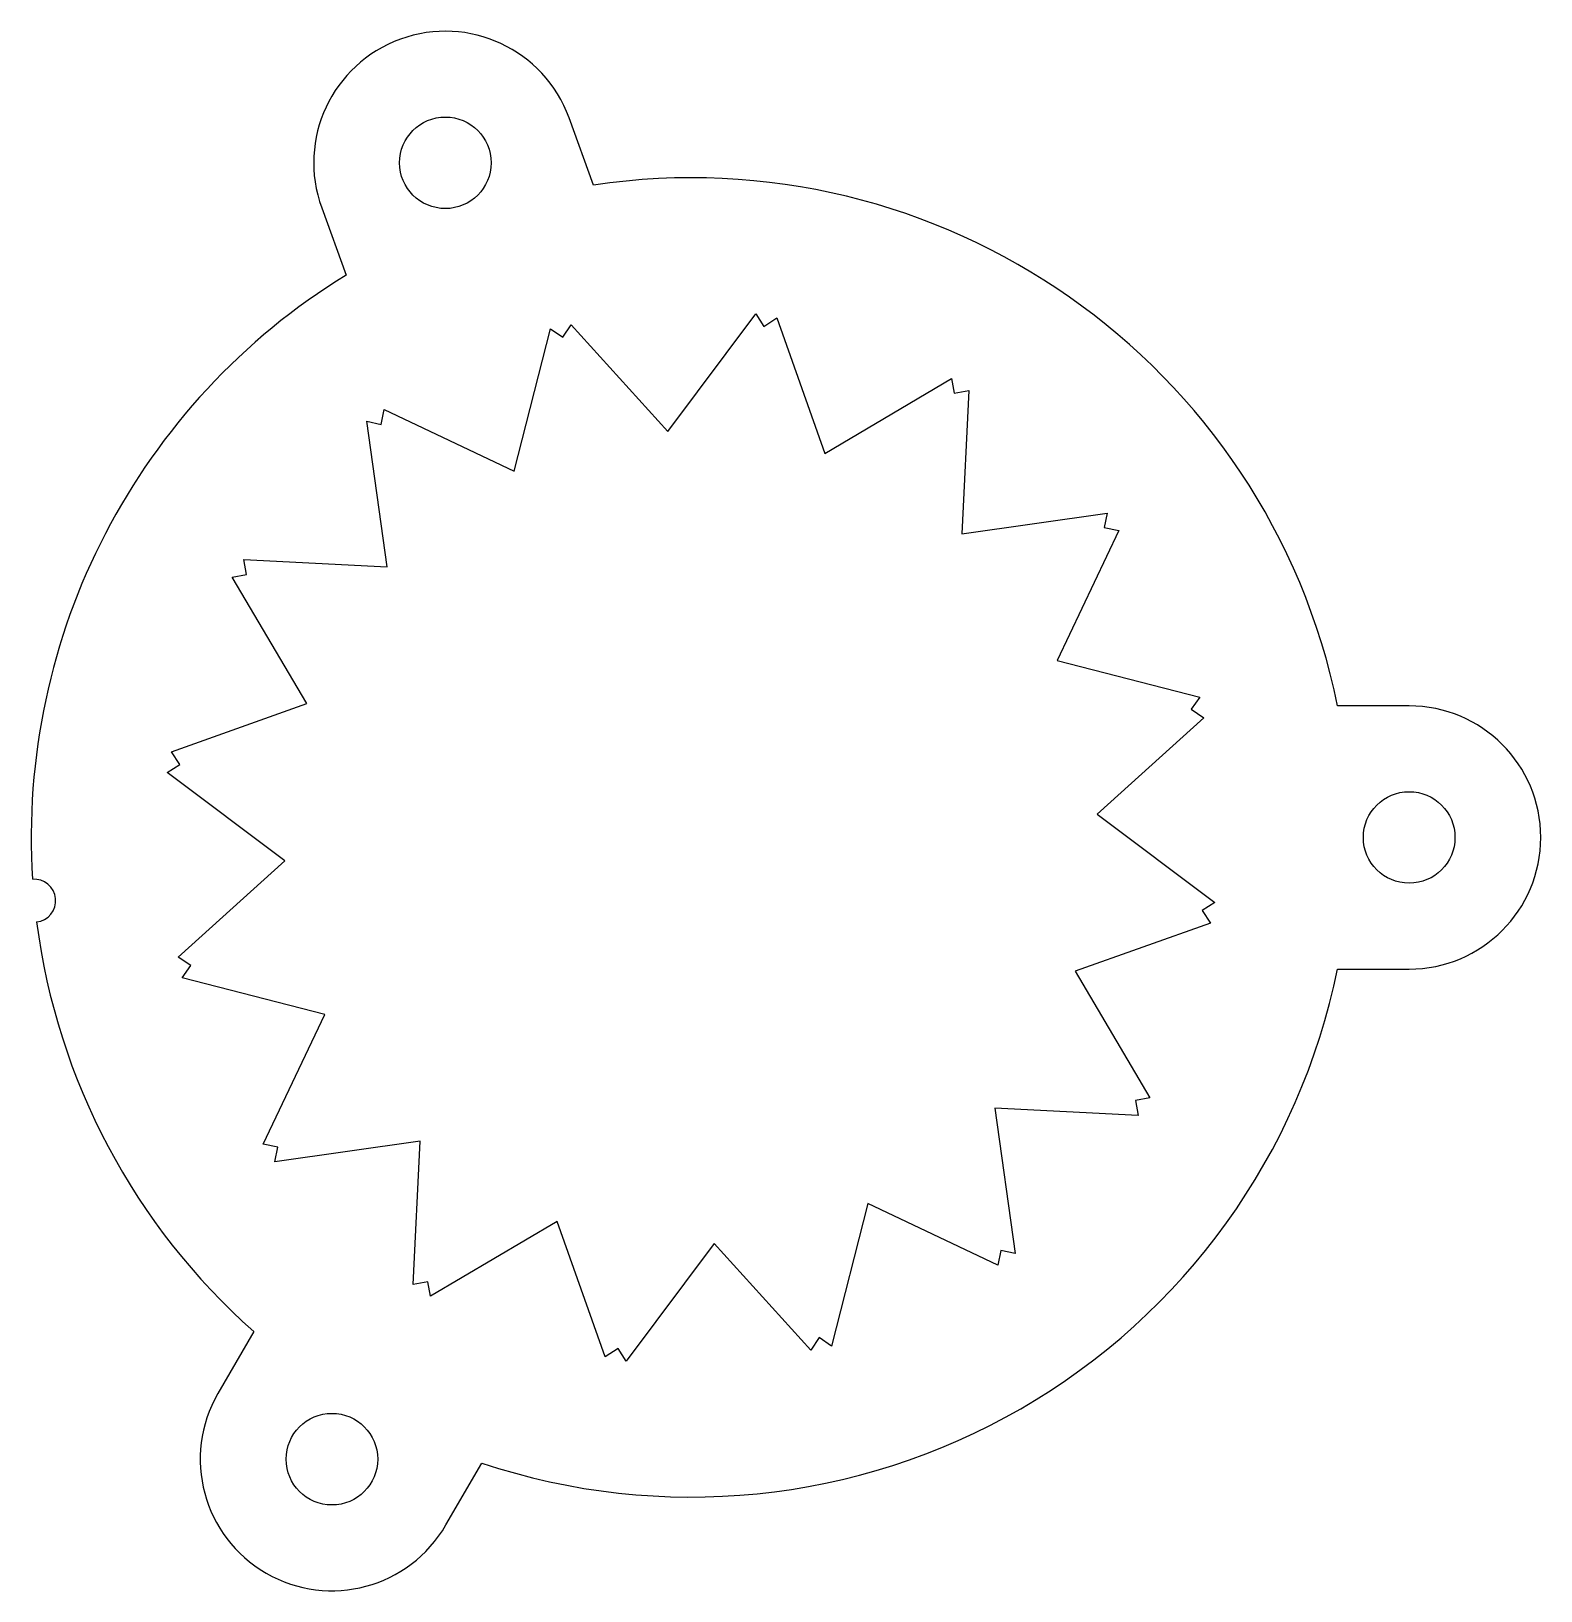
# Model space of a CAD drawing. Header units: millimetres. Extents: x -46 to 59, y -53 to 56.
import ezdxf

# ---------------------------------------------------------------- set-up
doc = ezdxf.new("R2010")
doc.units = ezdxf.units.MM

msp = doc.modelspace()

# ---------------------------------------------------------------- linework, layer by layer
for p, q in [((-6.81, 45.61), (-8.52, 50.32)), ((-25.81, 44.03), (-24.1, 39.32)), ((-1.63, 28.39), (4.54, 36.61)), ((4.54, 36.61), (5.1, 35.73)), ((5.1, 35.73), (5.99, 36.32)), ((5.99, 36.32), (9.36, 26.85)), ((-12.37, 25.6), (-9.81, 35.56)), ((-9.81, 35.56), (-8.96, 34.97)), ((-8.96, 34.97), (-8.37, 35.85)), ((-8.37, 35.85), (-1.63, 28.39)), ((9.36, 26.85), (18.2, 32.08)), ((18.2, 32.08), (18.39, 31.06)), ((18.39, 31.06), (19.43, 31.26)), ((19.43, 31.26), (18.92, 21.23)), ((-21.66, 28.88), (-21.45, 29.91)), ((-21.45, 29.91), (-12.37, 25.6)), ((-22.67, 29.1), (-21.66, 28.88)), ((-21.23, 18.92), (-22.67, 29.1)), ((18.92, 21.23), (29.1, 22.67)), ((29.1, 22.67), (28.88, 21.66)), ((29.91, 21.45), (25.6, 12.37)), ((28.88, 21.66), (29.91, 21.45)), ((-31.26, 19.43), (-21.23, 18.92)), ((-31.06, 18.39), (-31.26, 19.43)), ((-32.08, 18.2), (-31.06, 18.39)), ((-26.85, 9.36), (-32.08, 18.2)), ((25.6, 12.37), (35.56, 9.81)), ((-36.32, 5.99), (-26.85, 9.36)), ((35.56, 9.81), (34.97, 8.96)), ((34.97, 8.96), (35.85, 8.37)), ((50.2, 9.2), (45.19, 9.2)), ((35.85, 8.37), (28.39, 1.63)), ((-35.73, 5.1), (-36.32, 5.99)), ((-36.61, 4.54), (-35.73, 5.1)), ((-28.39, -1.63), (-36.61, 4.54)), ((28.39, 1.63), (36.61, -4.54)), ((-35.85, -8.37), (-28.39, -1.63)), ((36.61, -4.54), (35.73, -5.1)), ((35.73, -5.1), (36.32, -5.99)), ((36.32, -5.99), (26.85, -9.36)), ((-34.97, -8.96), (-35.85, -8.37)), ((-35.56, -9.81), (-34.97, -8.96)), ((-25.6, -12.37), (-35.56, -9.81)), ((26.85, -9.36), (32.08, -18.2)), ((45.19, -9.2), (50.2, -9.2)), ((-29.91, -21.45), (-25.6, -12.37)), ((32.08, -18.2), (31.06, -18.39)), ((31.06, -18.39), (31.26, -19.43)), ((21.23, -18.92), (22.67, -29.1)), ((31.26, -19.43), (21.23, -18.92)), ((-28.88, -21.66), (-29.91, -21.45)), ((-18.92, -21.23), (-29.1, -22.67)), ((-29.1, -22.67), (-28.88, -21.66)), ((-19.43, -31.26), (-18.92, -21.23)), ((12.37, -25.6), (9.81, -35.56)), ((21.45, -29.91), (12.37, -25.6)), ((-9.36, -26.85), (-18.2, -32.08)), ((-5.99, -36.32), (-9.36, -26.85)), ((1.63, -28.39), (-4.54, -36.61)), ((8.37, -35.85), (1.63, -28.39)), ((21.66, -28.88), (21.45, -29.91)), ((22.67, -29.1), (21.66, -28.88)), ((-18.39, -31.06), (-19.43, -31.26)), ((-18.2, -32.08), (-18.39, -31.06)), ((-30.56, -34.54), (-33.07, -38.87)), ((-5.1, -35.73), (-5.99, -36.32)), ((-4.54, -36.61), (-5.1, -35.73)), ((8.96, -34.97), (8.37, -35.85)), ((9.81, -35.56), (8.96, -34.97)), ((-17.13, -48.07), (-14.63, -43.74))]:
    msp.add_line(p, q)
for centre in [(-17.17, 47.17), (50.2, 0), (-25.1, -43.47)]:
    msp.add_circle(centre, 3.2)
for centre, radius, start, end in [((-17.17, 47.17), 9.2, 20, 200), ((0, 0), 46.12, 11.5067, 98.4933), ((0, 0), 46.12, 121.5067, 183.6364), ((50.2, 0), 9.2, -90, 90), ((-45.91, -4.42), 1.5, -83.5682, 94.5682), ((0, 0), 46.12, 187.3636, 228.4933), ((0, 0), 46.12, 251.5067, 348.4933), ((-25.1, -43.47), 9.2, 150, 330)]:
    msp.add_arc(centre, radius, start, end)

doc.saveas('drawing.dxf')
